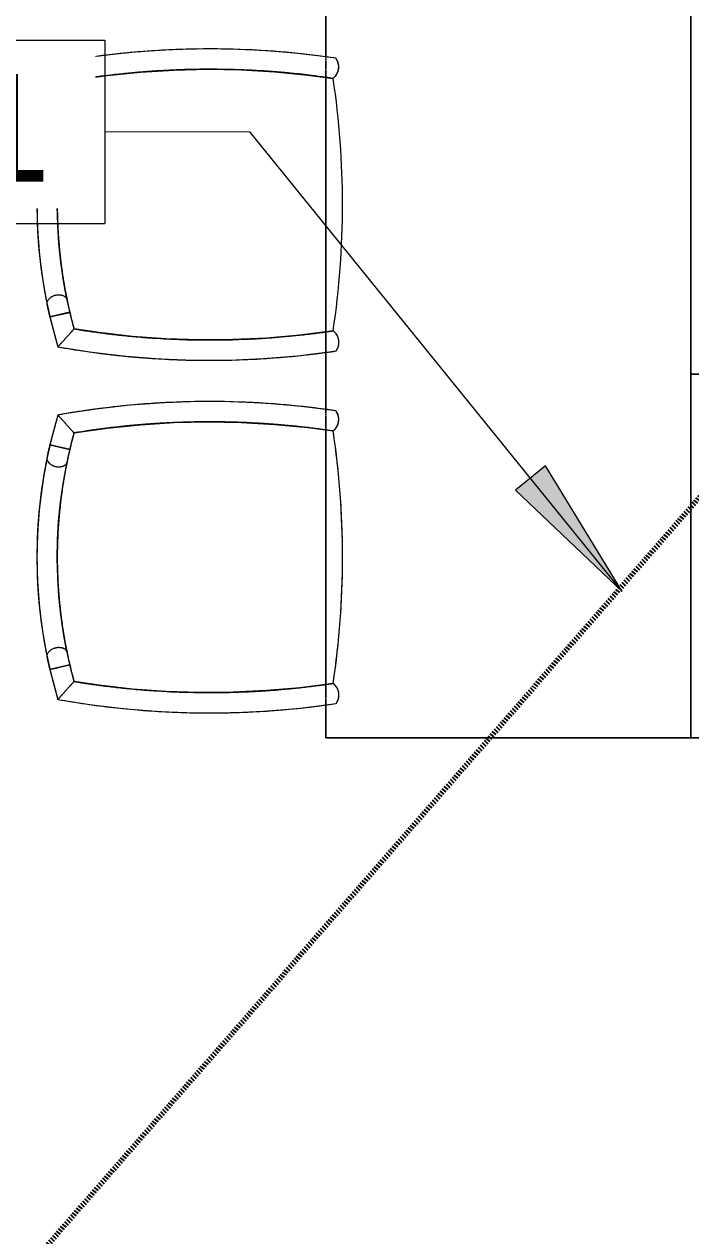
# Model space of a CAD drawing. Header units: inches. Extents: x 25273 to 28081, y 11840 to 13753.
# Drawn here: x 25900.7 to 25955.5, y 12135.5 to 12235.2 of the extents above; entities that cross this region are included whole.
import ezdxf

# ---------------------------------------------------------------- set-up
doc = ezdxf.new("R2010")
doc.units = ezdxf.units.IN
doc.header["$MEASUREMENT"] = 0
doc.linetypes.add('X1$0$Dash 1_8_', pattern=[0.25, 0.125, -0.125])
for name, color, linetype, lineweight in [('X1$0$A-ANNO-KEYN', 231, 'Continuous', 9), ('X1$0$A-DETL', 90, 'Continuous', 13), ('X1$0$I-FURN', 30, 'Continuous', 9)]:
    doc.layers.add(name, color=color, linetype=linetype, lineweight=lineweight)
doc.styles.add('X1$0$Arial', font='arial.ttf', dxfattribs={"height": 8.851796})

# ---------------------------------------------------------------- blocks, each defined once
blk = doc.blocks.new('X1$0$30 x 60 table4 - 30 x 60 table-4776413-FIRST FLOOR POWER _ SIGNAL')
at = {"layer": 'X1$0$I-FURN'}
for p, q in [((5218.605, -1629.321), (5188.695, -1629.321)), ((5188.695, -1629.321), (5188.695, -1689.321)), ((5188.695, -1689.321), (5188.695, -1629.321)), ((5188.695, -1629.321), (5218.605, -1629.321)), ((5218.605, -1632.942), (5218.605, -1629.321)), ((5218.605, -1629.321), (5218.605, -1632.942)), ((5218.605, -1633.014), (5218.605, -1632.964)), ((5218.605, -1632.964), (5218.605, -1633.014)), ((5218.605, -1633.132), (5218.605, -1633.045)), ((5218.605, -1633.045), (5218.605, -1633.132)), ((5218.605, -1633.237), (5218.605, -1633.138)), ((5218.605, -1633.138), (5218.605, -1633.237)), ((5218.605, -1633.402), (5218.605, -1633.275)), ((5218.605, -1633.275), (5218.605, -1633.402)), ((5218.605, -1633.787), (5218.605, -1633.435)), ((5218.605, -1633.435), (5218.605, -1633.787)), ((5218.605, -1633.974), (5218.605, -1633.814)), ((5218.605, -1633.814), (5218.605, -1633.974)), ((5218.605, -1634.141), (5218.605, -1634.003)), ((5218.605, -1634.003), (5218.605, -1634.141)), ((5218.605, -1634.317), (5218.605, -1634.184)), ((5218.605, -1634.184), (5218.605, -1634.317)), ((5218.605, -1634.432), (5218.605, -1634.329)), ((5218.605, -1634.329), (5218.605, -1634.432)), ((5218.605, -1634.543), (5218.605, -1634.459)), ((5218.605, -1634.459), (5218.605, -1634.543)), ((5218.605, -1634.598), (5218.605, -1634.545)), ((5218.605, -1634.545), (5218.605, -1634.598)), ((5218.605, -1655.5), (5218.605, -1634.629)), ((5218.605, -1634.629), (5218.605, -1655.5)), ((5218.605, -1655.582), (5218.605, -1655.528)), ((5218.605, -1655.528), (5218.605, -1655.582)), ((5218.605, -1655.677), (5218.605, -1655.596)), ((5218.605, -1655.596), (5218.605, -1655.677)), ((5218.605, -1655.798), (5218.605, -1655.692)), ((5218.605, -1655.692), (5218.605, -1655.798)), ((5218.605, -1655.952), (5218.605, -1655.84)), ((5218.605, -1655.84), (5218.605, -1655.952)), ((5218.605, -1656.513), (5218.605, -1655.969)), ((5218.605, -1655.969), (5218.605, -1656.513)), ((5218.605, -1656.686), (5218.605, -1656.534)), ((5218.605, -1656.534), (5218.605, -1656.686)), ((5218.605, -1656.851), (5218.605, -1656.72)), ((5218.605, -1656.72), (5218.605, -1656.851)), ((5218.605, -1656.991), (5218.605, -1656.895)), ((5218.605, -1656.895), (5218.605, -1656.991)), ((5218.605, -1657.093), (5218.605, -1657.013)), ((5218.605, -1657.013), (5218.605, -1657.093)), ((5218.605, -1657.159), (5218.605, -1657.104)), ((5218.605, -1657.104), (5218.605, -1657.159)), ((5218.605, -1661.942), (5218.605, -1657.187)), ((5218.605, -1657.187), (5218.605, -1661.942)), ((5218.605, -1662.014), (5218.605, -1661.964)), ((5218.605, -1661.964), (5218.605, -1662.014)), ((5218.605, -1662.132), (5218.605, -1662.045)), ((5218.605, -1662.045), (5218.605, -1662.132)), ((5218.605, -1662.237), (5218.605, -1662.138)), ((5218.605, -1662.138), (5218.605, -1662.237)), ((5218.605, -1662.402), (5218.605, -1662.275)), ((5218.605, -1662.275), (5218.605, -1662.402)), ((5218.605, -1662.787), (5218.605, -1662.435)), ((5218.605, -1662.435), (5218.605, -1662.787)), ((5218.605, -1662.974), (5218.605, -1662.814)), ((5218.605, -1662.814), (5218.605, -1662.974)), ((5218.605, -1663.141), (5218.605, -1663.003)), ((5218.605, -1663.003), (5218.605, -1663.141)), ((5218.605, -1663.317), (5218.605, -1663.184)), ((5218.605, -1663.184), (5218.605, -1663.317)), ((5218.605, -1663.432), (5218.605, -1663.329)), ((5218.605, -1663.329), (5218.605, -1663.432)), ((5218.605, -1663.543), (5218.605, -1663.459)), ((5218.605, -1663.459), (5218.605, -1663.543)), ((5218.605, -1663.598), (5218.605, -1663.545)), ((5218.605, -1663.545), (5218.605, -1663.598)), ((5218.605, -1684.5), (5218.605, -1663.629)), ((5218.605, -1663.629), (5218.605, -1684.5)), ((5218.605, -1684.582), (5218.605, -1684.528)), ((5218.605, -1684.528), (5218.605, -1684.582)), ((5218.605, -1684.677), (5218.605, -1684.596)), ((5218.605, -1684.596), (5218.605, -1684.677)), ((5218.605, -1684.798), (5218.605, -1684.692)), ((5218.605, -1684.692), (5218.605, -1684.798)), ((5218.605, -1684.952), (5218.605, -1684.84)), ((5218.605, -1684.84), (5218.605, -1684.952)), ((5218.605, -1685.513), (5218.605, -1684.969)), ((5218.605, -1684.969), (5218.605, -1685.513)), ((5218.605, -1685.686), (5218.605, -1685.534)), ((5218.605, -1685.534), (5218.605, -1685.686)), ((5218.605, -1685.851), (5218.605, -1685.72)), ((5218.605, -1685.72), (5218.605, -1685.851)), ((5218.605, -1685.991), (5218.605, -1685.895)), ((5218.605, -1685.895), (5218.605, -1685.991)), ((5218.605, -1686.093), (5218.605, -1686.013)), ((5218.605, -1686.013), (5218.605, -1686.093)), ((5218.605, -1686.159), (5218.605, -1686.104)), ((5218.605, -1686.104), (5218.605, -1686.159)), ((5218.605, -1689.321), (5218.605, -1686.187)), ((5218.605, -1686.187), (5218.605, -1689.321)), ((5188.695, -1689.321), (5218.605, -1689.321)), ((5218.605, -1689.321), (5188.695, -1689.321))]:
    blk.add_line(p, q, dxfattribs=at)
blk = doc.blocks.new('X1$0$30 x 60 table8 - 30 x 60 table-4779169-FIRST FLOOR POWER _ SIGNAL')
at = {"layer": 'X1$0$I-FURN'}
for p, q in [((5218.695, 802.445), (5188.695, 802.445)), ((5188.695, 802.445), (5188.695, 742.445)), ((5188.695, 772.535), (5188.695, 802.445)), ((5188.695, 802.445), (5218.695, 802.445)), ((5218.695, 799.712), (5218.695, 802.445)), ((5218.695, 802.445), (5218.695, 799.712)), ((5218.695, 799.629), (5218.695, 799.683)), ((5218.695, 799.683), (5218.695, 799.629)), ((5218.695, 799.54), (5218.695, 799.617)), ((5218.695, 799.617), (5218.695, 799.54)), ((5218.695, 799.246), (5218.695, 799.516)), ((5218.695, 799.516), (5218.695, 799.246)), ((5218.695, 799.059), (5218.695, 799.209)), ((5218.695, 799.209), (5218.695, 799.059)), ((5218.695, 798.495), (5218.695, 799.036)), ((5218.695, 799.036), (5218.695, 798.495)), ((5218.695, 798.218), (5218.695, 798.476)), ((5218.695, 798.476), (5218.695, 798.218)), ((5218.695, 798.123), (5218.695, 798.201)), ((5218.695, 798.201), (5218.695, 798.123)), ((5218.695, 798.054), (5218.695, 798.106)), ((5218.695, 798.106), (5218.695, 798.054)), ((5218.695, 777.134), (5218.695, 798.025)), ((5218.695, 798.025), (5218.695, 777.134)), ((5218.695, 777.049), (5218.695, 777.101)), ((5218.695, 777.101), (5218.695, 777.049)), ((5218.695, 776.964), (5218.695, 777.047)), ((5218.695, 777.047), (5218.695, 776.964)), ((5218.695, 776.833), (5218.695, 776.934)), ((5218.695, 776.934), (5218.695, 776.833)), ((5218.695, 776.508), (5218.695, 776.82)), ((5218.695, 776.82), (5218.695, 776.508)), ((5218.695, 776.32), (5218.695, 776.476)), ((5218.695, 776.476), (5218.695, 776.32)), ((5218.695, 775.941), (5218.695, 776.29)), ((5218.695, 776.29), (5218.695, 775.941)), ((5218.695, 775.78), (5218.695, 775.905)), ((5218.695, 775.905), (5218.695, 775.78)), ((5218.695, 775.642), (5218.695, 775.738)), ((5218.695, 775.738), (5218.695, 775.642)), ((5218.695, 775.551), (5218.695, 775.636)), ((5218.695, 775.636), (5218.695, 775.551)), ((5218.695, 775.468), (5218.695, 775.516)), ((5218.695, 775.516), (5218.695, 775.468)), ((5218.695, 770.712), (5218.695, 775.446)), ((5218.695, 775.446), (5218.695, 770.712)), ((5188.695, 742.445), (5188.695, 772.535)), ((5218.695, 770.629), (5218.695, 770.683)), ((5218.695, 770.683), (5218.695, 770.629)), ((5218.695, 770.54), (5218.695, 770.617)), ((5218.695, 770.617), (5218.695, 770.54)), ((5218.695, 770.246), (5218.695, 770.516)), ((5218.695, 770.516), (5218.695, 770.246)), ((5218.695, 770.059), (5218.695, 770.209)), ((5218.695, 770.209), (5218.695, 770.059)), ((5218.695, 769.495), (5218.695, 770.036)), ((5218.695, 770.036), (5218.695, 769.495)), ((5218.695, 769.218), (5218.695, 769.476)), ((5218.695, 769.476), (5218.695, 769.218)), ((5218.695, 769.123), (5218.695, 769.201)), ((5218.695, 769.201), (5218.695, 769.123)), ((5218.695, 769.054), (5218.695, 769.106)), ((5218.695, 769.106), (5218.695, 769.054)), ((5218.695, 748.134), (5218.695, 769.025)), ((5218.695, 769.025), (5218.695, 748.134)), ((5218.695, 748.049), (5218.695, 748.101)), ((5218.695, 748.101), (5218.695, 748.049)), ((5218.695, 747.964), (5218.695, 748.047)), ((5218.695, 748.047), (5218.695, 747.964)), ((5218.695, 747.833), (5218.695, 747.934)), ((5218.695, 747.934), (5218.695, 747.833)), ((5218.695, 747.508), (5218.695, 747.82)), ((5218.695, 747.82), (5218.695, 747.508)), ((5218.695, 747.32), (5218.695, 747.476)), ((5218.695, 747.476), (5218.695, 747.32)), ((5218.695, 746.941), (5218.695, 747.29)), ((5218.695, 747.29), (5218.695, 746.941)), ((5218.695, 746.78), (5218.695, 746.905)), ((5218.695, 746.905), (5218.695, 746.78)), ((5218.695, 746.642), (5218.695, 746.738)), ((5218.695, 746.738), (5218.695, 746.642)), ((5218.695, 746.551), (5218.695, 746.636)), ((5218.695, 746.636), (5218.695, 746.551)), ((5218.695, 746.468), (5218.695, 746.516)), ((5218.695, 746.516), (5218.695, 746.468)), ((5218.695, 742.445), (5218.695, 746.446)), ((5218.695, 746.446), (5218.695, 742.445)), ((5188.695, 742.445), (5218.695, 742.445)), ((5218.695, 742.445), (5188.695, 742.445))]:
    blk.add_line(p, q, dxfattribs=at)
blk = doc.blocks.new('X1$0$F-Chairs1 - Side 05-V13-FIRST FLOOR POWER _ SIGNAL')
at = {"layer": 'X1$0$I-FURN'}
for p, q in [((-9.196, -1.062), (-9.242, -1.073)), ((-8.858, -2.702), (-9.242, -1.073)), ((-9.242, -1.073), (-9.235, -1.101)), ((-9.235, -1.101), (-8.865, -2.674)), ((-8.865, -2.674), (-9.235, -1.101)), ((-9.235, -1.101), (-9.216, -1.182)), ((-9.216, -1.182), (-9.185, -1.312)), ((-9.185, -1.312), (-9.146, -1.48)), ((-9.146, -1.48), (-9.05, -1.887)), ((-9.05, -1.887), (-8.865, -2.674)), ((-2.015, -1.726), (-2.068, -1.729)), ((-2.068, -1.729), (-2.015, -1.726)), ((-1.939, -1.722), (-1.877, -1.719)), ((1.877, -1.719), (1.939, -1.722)), ((2.068, -1.729), (2.015, -1.726)), ((2.015, -1.726), (2.068, -1.729)), ((9.242, -1.073), (8.858, -2.702)), ((9.235, -1.101), (8.863, -2.681)), ((8.863, -2.681), (9.235, -1.101)), ((8.93, -2.395), (9.05, -1.887)), ((9.05, -1.887), (9.185, -1.312)), ((9.185, -1.312), (9.242, -1.073)), ((9.242, -1.073), (9.196, -1.062)), ((-10.224, -3.05), (-8.858, -2.702)), ((-8.865, -2.674), (-8.858, -2.702)), ((8.858, -2.702), (8.863, -2.681)), ((8.858, -2.702), (10.224, -3.05)), ((8.863, -2.681), (8.877, -2.621)), ((8.877, -2.621), (8.9, -2.524)), ((8.9, -2.524), (8.93, -2.395))]:
    blk.add_line(p, q, dxfattribs=at)
at = {"layer": 'X1$0$I-FURN', "flags": 128}
for points in [[(8.177, -0.838), (6.591, -0.542), (4.995, -0.31), (3.39, -0.143), (1.78, -0.039), (0.167, 0), (-1.446, -0.026), (-3.056, -0.116), (-4.662, -0.27), (-6.261, -0.489), (-7.849, -0.771), (-8.177, -0.838)], [(-11.695, -1.733), (-12.139, -4.522), (-12.47, -7.326), (-12.689, -10.142), (-12.795, -12.964), (-12.788, -15.788), (-12.669, -18.609), (-12.436, -21.424), (-12.091, -24.227), (-12.036, -24.605)], [(-9.242, -1.073), (-10.804, -1.474), (-11.695, -1.733)], [(-7.794, -2.467), (-6.273, -2.186), (-4.743, -1.965), (-3.205, -1.806), (-1.661, -1.709), (-0.115, -1.673), (1.431, -1.7), (2.975, -1.788), (4.514, -1.938), (6.046, -2.149), (7.568, -2.421), (7.794, -2.467)], [(11.695, -1.733), (10.142, -1.296), (9.242, -1.073)], [(12.04, -24.579), (12.399, -21.778), (12.645, -18.965), (12.779, -16.144), (12.8, -13.32), (12.708, -10.498), (12.504, -7.681), (12.187, -4.875), (11.757, -2.084), (11.695, -1.733)], [(-10.381, -24.358), (-10.732, -21.624), (-10.974, -18.877), (-11.106, -16.123), (-11.128, -13.366), (-11.039, -10.611), (-10.84, -7.861), (-10.531, -5.121), (-10.224, -3.05)], [(10.224, -3.05), (10.616, -5.779), (10.898, -8.521), (11.07, -11.273), (11.132, -14.029), (11.084, -16.786), (10.926, -19.539), (10.658, -22.283), (10.381, -24.358)], [(-12.036, -24.605), (-12.011, -24.623), (-11.94, -24.669), (-11.833, -24.726), (-11.696, -24.78), (-11.533, -24.821), (-11.35, -24.838), (-11.157, -24.825)], [(-11.157, -24.825), (-10.968, -24.781), (-10.798, -24.711), (-10.654, -24.625), (-10.539, -24.533), (-10.454, -24.448), (-10.4, -24.383), (-10.381, -24.358)], [(10.381, -24.358), (10.4, -24.383), (10.454, -24.446), (10.54, -24.529), (10.655, -24.619), (10.8, -24.703), (10.97, -24.77), (11.158, -24.812)], [(11.158, -24.812), (11.352, -24.823), (11.536, -24.804), (11.699, -24.761), (11.836, -24.705), (11.943, -24.646), (12.014, -24.598), (12.04, -24.579)]]:
    blk.add_lwpolyline(points, dxfattribs=at)
at = {"layer": 'X1$0$I-FURN'}
for centre, radius, start, end in [((0, -40.335), 40.335, 73.14459, 106.85541), ((0, -40.335), 40.335, 102.67749, 102.98789), ((0, -40.335), 40.335, 102.24868, 102.6744), ((0, -40.335), 40.335, 101.65333, 102.18837), ((0, -40.335), 40.335, 99.35377, 101.59885), ((0, -40.335), 40.335, 97.51775, 99.35377), ((0, -40.335), 40.335, 93.39404, 97.51775), ((0, -40.335), 40.335, 92.51187, 93.39404), ((0, -40.335), 40.335, 87.48813, 92.51187), ((0, -40.335), 40.335, 86.60596, 87.48813), ((0, -40.335), 40.335, 82.48225, 86.60596), ((0, -40.335), 40.335, 80.64623, 82.48225), ((0, -40.335), 40.335, 78.40115, 80.64623), ((0, -40.335), 40.335, 77.81163, 78.34667), ((0, -40.335), 40.335, 77.3256, 77.75132), ((0, -40.335), 40.335, 77.01211, 77.32251), ((57.799, -14.206), 70.605, 169.82435, 179.00397), ((57.799, -14.206), 70.605, 169.82435, 173.55311), ((0, -40.335), 40.335, 103.24546, 106.85541), ((0, -40.335), 38.662, 74.66605, 105.33395), ((0, -40.335), 40.335, 102.9888, 103.17895), ((0, -40.335), 38.662, 94.04497, 98.14781), ((0, -40.335), 38.662, 94.04497, 98.14781), ((0, -40.335), 38.662, 96.83662, 97.50128), ((0, -40.335), 38.662, 94.28666, 96.83662), ((0, -40.335), 38.662, 93.73147, 94.28666), ((0, -40.335), 38.662, 93.117, 94.04497), ((0, -40.335), 38.662, 93.117, 94.04497), ((0, -40.335), 38.662, 93.09719, 93.73147), ((0, -40.335), 38.662, 92.87471, 93.08387), ((0, -40.335), 38.662, 92.75495, 92.98747), ((0, -40.335), 38.662, 92.75495, 92.98747), ((0, -40.335), 38.662, 92.65774, 92.78248), ((0, -40.335), 38.662, 87.24505, 92.75495), ((0, -40.335), 38.662, 87.24505, 92.75495), ((0, -40.335), 38.662, 92.49858, 92.63985), ((0, -40.335), 38.662, 87.51483, 92.48517), ((0, -40.335), 38.662, 87.36015, 87.50142), ((0, -40.335), 38.662, 87.21752, 87.34226), ((0, -40.335), 38.662, 87.01253, 87.24505), ((0, -40.335), 38.662, 87.01253, 87.24505), ((0, -40.335), 38.662, 86.95082, 87.12529), ((0, -40.335), 38.662, 86.26853, 86.90281), ((0, -40.335), 38.662, 85.95503, 86.883), ((0, -40.335), 38.662, 85.95503, 86.883), ((0, -40.335), 38.662, 85.71334, 86.26853), ((0, -40.335), 38.662, 81.85219, 85.95503), ((0, -40.335), 38.662, 81.85219, 85.95503), ((0, -40.335), 38.662, 83.16338, 85.71334), ((0, -40.335), 38.662, 82.49872, 83.16338), ((0, -40.335), 40.335, 76.82105, 77.0112), ((0, -40.335), 40.335, 74.94957, 76.75454), ((0, -40.335), 40.335, 73.14459, 74.94957), ((-57.799, -14.206), 70.605, 0.99603, 10.17565), ((-57.799, -14.206), 70.605, 6.451, 10.17565), ((0, -40.335), 38.662, 100.11219, 105.33395), ((0, -40.335), 38.662, 100.11219, 105.33395), ((0, -40.335), 38.662, 103.24546, 105.33395), ((0, -40.335), 38.662, 100.71668, 103.24546), ((0, -40.335), 38.662, 99.32865, 100.71668), ((0, -40.335), 38.662, 99.58009, 100.11219), ((0, -40.335), 38.662, 99.58009, 100.11219), ((0, -40.335), 38.662, 99.32602, 99.58009), ((0, -40.335), 38.662, 99.32602, 99.58009), ((0, -40.335), 38.662, 98.91035, 99.32865), ((0, -40.335), 38.662, 98.97244, 99.32602), ((0, -40.335), 38.662, 99.20037, 99.32602), ((0, -40.335), 38.662, 98.97244, 99.20037), ((0, -40.335), 38.662, 98.34809, 98.97244), ((0, -40.335), 38.662, 98.34809, 98.97244), ((0, -40.335), 38.662, 98.63318, 98.91035), ((0, -40.335), 38.662, 98.30817, 98.63318), ((0, -40.335), 38.662, 98.14781, 98.34809), ((0, -40.335), 38.662, 98.14781, 98.34809), ((0, -40.335), 38.662, 97.67378, 98.30817), ((0, -40.335), 38.662, 97.50128, 97.67378), ((0, -40.335), 38.662, 82.32622, 82.49872), ((0, -40.335), 38.662, 82.05273, 82.32622), ((0, -40.335), 38.662, 81.69183, 82.05273), ((0, -40.335), 38.662, 81.65191, 81.85219), ((0, -40.335), 38.662, 81.65191, 81.85219), ((0, -40.335), 38.662, 81.36682, 81.69183), ((0, -40.335), 38.662, 81.02756, 81.65191), ((0, -40.335), 38.662, 81.02756, 81.65191), ((0, -40.335), 38.662, 81.08965, 81.36682), ((0, -40.335), 38.662, 80.67135, 81.08965), ((0, -40.335), 38.662, 80.67398, 81.02756), ((0, -40.335), 38.662, 80.67398, 81.02756), ((0, -40.335), 38.662, 80.41991, 80.67398), ((0, -40.335), 38.662, 80.41991, 80.67398), ((0, -40.335), 38.662, 79.28332, 80.67135), ((0, -40.335), 38.662, 79.88781, 80.41991), ((0, -40.335), 38.662, 79.88781, 80.41991), ((0, -40.335), 38.662, 74.66605, 79.88781), ((0, -40.335), 38.662, 74.66605, 79.88781), ((0, -40.335), 38.662, 76.75454, 79.28332), ((0, -40.335), 38.662, 74.66605, 76.75454), ((57.799, -14.206), 68.932, 170.68555, 178.94943), ((57.799, -14.206), 68.932, 170.68555, 174.96828), ((57.799, -14.206), 68.932, 170.68555, 174.96828), ((57.799, -14.206), 68.932, 170.68555, 174.79891), ((-57.799, -14.206), 68.932, 1.05057, 9.31445), ((-57.799, -14.206), 68.932, 5.03172, 9.31445), ((-57.799, -14.206), 68.932, 5.03172, 9.31445), ((-57.799, -14.206), 68.932, 5.20087, 9.31445), ((57.799, -14.206), 70.605, 173.55332, 177.28193), ((-57.799, -14.206), 70.605, 2.72629, 6.4509), ((57.799, -14.206), 68.932, 174.80686, 174.98038), ((-57.799, -14.206), 68.932, 5.01953, 5.19293), ((57.799, -14.206), 68.932, 174.98081, 176.40402), ((57.799, -14.206), 68.932, 174.98081, 176.40402), ((57.799, -14.206), 68.932, 175.13146, 176.40416), ((57.799, -14.206), 68.932, 174.98038, 175.13107), ((-57.799, -14.206), 68.932, 4.86871, 5.01953), ((-57.799, -14.206), 68.932, 3.59598, 5.01919), ((-57.799, -14.206), 68.932, 3.59598, 5.01919), ((-57.799, -14.206), 68.932, 3.59571, 4.86854), ((57.799, -14.206), 68.932, 176.40402, 178.94943), ((57.799, -14.206), 68.932, 176.40402, 178.94943), ((57.799, -14.206), 68.932, 176.40416, 178.92047), ((-57.799, -14.206), 68.932, 1.85643, 3.59598), ((-57.799, -14.206), 68.932, 1.85643, 3.59598), ((-57.799, -14.206), 68.932, 1.40712, 3.59571), ((57.799, -14.206), 70.605, 177.28228, 178.87472), ((-57.799, -14.206), 70.605, 359.00156, 2.72616), ((57.799, -14.206), 70.605, 178.90345, 181.01076), ((57.799, -14.206), 68.932, 178.94943, 188.46918), ((57.799, -14.206), 68.932, 178.94943, 179.25127), ((57.799, -14.206), 68.932, 178.94943, 179.25127), ((-57.799, -14.206), 68.932, 351.53082, 1.05057), ((-57.799, -14.206), 68.932, 1.34675, 1.85643), ((-57.799, -14.206), 68.932, 1.34675, 1.85643), ((-57.799, -14.206), 68.932, 1.07911, 1.40712), ((-57.799, -14.206), 68.932, 1.05057, 1.34675), ((-57.799, -14.206), 68.932, 1.05057, 1.34675), ((-57.799, -14.206), 68.932, 0.88116, 1.05057), ((-57.799, -14.206), 68.932, 0.88116, 1.05057), ((57.799, -14.206), 70.605, 179.00397, 188.46918), ((57.799, -14.206), 68.932, 179.25127, 182.33188), ((57.799, -14.206), 68.932, 179.25127, 182.33188), ((57.799, -14.206), 68.932, 179.70845, 182.3298), ((57.799, -14.206), 68.932, 179.57736, 179.70845), ((57.799, -14.206), 68.932, 179.25042, 179.54756), ((57.799, -14.206), 68.932, 178.96994, 179.25042), ((-57.799, -14.206), 68.932, 0.74938, 1.02966), ((-57.799, -14.206), 68.932, 0.74873, 0.88116), ((-57.799, -14.206), 68.932, 0.74873, 0.88116), ((-57.799, -14.206), 68.932, 0.42286, 0.74938), ((-57.799, -14.206), 68.932, 0.19122, 0.74873), ((-57.799, -14.206), 68.932, 0.19122, 0.74873), ((-57.799, -14.206), 68.932, 359.73817, 0.42264), ((-57.799, -14.206), 70.605, 351.53082, 0.99603), ((-57.799, -14.206), 68.932, 357.66812, 0.19122), ((-57.799, -14.206), 68.932, 357.66812, 0.19122), ((-57.799, -14.206), 68.932, 357.66849, 359.73817), ((57.799, -14.206), 70.605, 181.01125, 184.73961), ((-57.799, -14.206), 70.605, 355.27682, 359.00142), ((57.799, -14.206), 68.932, 182.3298, 183.71571), ((57.799, -14.206), 68.932, 182.33188, 183.62751), ((57.799, -14.206), 68.932, 182.33188, 183.62751), ((-57.799, -14.206), 68.932, 356.28366, 357.66849), ((-57.799, -14.206), 68.932, 356.32675, 357.66812), ((-57.799, -14.206), 68.932, 356.32675, 357.66812), ((57.799, -14.206), 68.932, 183.62751, 183.85438), ((57.799, -14.206), 68.932, 183.62751, 183.85438), ((57.799, -14.206), 68.932, 183.72166, 183.85993), ((57.799, -14.206), 68.932, 183.86069, 187.97663), ((57.799, -14.206), 68.932, 183.86069, 187.97663), ((57.799, -14.206), 68.932, 183.86444, 184.02236), ((-57.799, -14.206), 68.932, 352.02337, 356.13931), ((-57.799, -14.206), 68.932, 352.02337, 356.13931), ((-57.799, -14.206), 68.932, 355.97699, 356.13974), ((-57.799, -14.206), 68.932, 356.13974, 356.27773), ((-57.799, -14.206), 68.932, 356.13931, 356.25766), ((-57.799, -14.206), 68.932, 356.13931, 356.25766), ((57.799, -14.206), 68.932, 184.02327, 184.2414), ((57.799, -14.206), 68.932, 184.2414, 187.9764), ((-57.799, -14.206), 68.932, 352.02353, 355.97673), ((57.799, -14.206), 70.605, 184.74021, 187.78642), ((-57.799, -14.206), 70.605, 352.21356, 355.27667), ((57.799, -14.206), 70.605, 187.78642, 188.46918), ((57.799, -14.206), 68.932, 187.97663, 188.46918), ((57.799, -14.206), 68.932, 187.97663, 188.46918), ((57.799, -14.206), 68.932, 187.9764, 188.46918), ((-57.799, -14.206), 68.932, 351.53082, 352.02337), ((-57.799, -14.206), 68.932, 351.53082, 352.02337), ((-57.799, -14.206), 68.932, 351.53082, 352.02353), ((-57.799, -14.206), 70.605, 351.55193, 352.21356), ((-11.331, -23.657), 1.181, 233.3697, 323.56865), ((-11.331, -23.657), 1.181, 234.77955, 238.71788), ((-11.331, -23.657), 1.181, 238.72535, 244.75805), ((-11.331, -23.657), 1.181, 247.19774, 251.83552), ((-11.331, -23.657), 1.181, 251.85542, 258.06389), ((-11.331, -23.657), 1.181, 260.1402, 269.05973), ((-11.331, -23.657), 1.181, 274.08568, 278.51039), ((-11.331, -23.657), 1.181, 278.52817, 282.86212), ((-11.331, -23.657), 1.181, 287.97577, 296.86899), ((-11.331, -23.657), 1.181, 298.8314, 305.14921), ((-11.331, -23.657), 1.181, 305.17348, 309.73653), ((-11.331, -23.657), 1.181, 312.22703, 318.25956), ((-11.331, -23.657), 1.181, 318.27425, 322.17824), ((0, 44.544), 69.68, 261.43212, 278.56788), ((0, 44.544), 69.68, 261.43212, 265.71606), ((0, 44.544), 69.68, 261.43212, 278.56788), ((0, 44.544), 69.68, 274.28394, 278.56788), ((11.32, -23.642), 1.181, 217.31497, 307.52747), ((11.32, -23.642), 1.181, 218.68488, 222.53793), ((11.32, -23.642), 1.181, 222.53959, 228.51109), ((11.32, -23.642), 1.181, 231.17288, 235.54281), ((11.32, -23.642), 1.181, 235.54981, 243.08997), ((11.32, -23.642), 1.181, 243.80536, 252.68118), ((11.32, -23.642), 1.181, 257.97688, 262.10711), ((11.32, -23.642), 1.181, 262.11736, 266.80391), ((11.32, -23.642), 1.181, 271.6031, 280.54776), ((11.32, -23.642), 1.181, 282.95037, 288.86495), ((11.32, -23.642), 1.181, 288.88336, 293.73193), ((11.32, -23.642), 1.181, 295.98563, 302.08638), ((11.32, -23.642), 1.181, 302.10845, 306.09567), ((0, 44.544), 69.68, 265.71606, 270), ((0, 44.544), 69.68, 270, 274.28394)]:
    blk.add_arc(centre, radius, start, end, dxfattribs=at)
for points, knots in [([(-9.242, -1.073), (-9.241, -1.073), (-9.21, -1.066), (-9.058, -1.03), (-8.742, -0.958), (-8.385, -0.881), (-8.177, -0.838)], [0, 0, 0, 0, 0.2, 0.4, 0.7, 1, 1, 1, 1]), ([(-8.177, -0.838), (-8.11, -0.825), (-8.002, -0.838), (-7.863, -0.912), (-7.786, -0.97), (-7.727, -1.022), (-7.68, -1.072), (-7.644, -1.116), (-7.61, -1.163), (-7.567, -1.227), (-7.521, -1.312), (-7.483, -1.399), (-7.452, -1.494), (-7.428, -1.594), (-7.415, -1.685), (-7.41, -1.768), (-7.412, -1.846), (-7.419, -1.921), (-7.429, -1.991), (-7.445, -2.056), (-7.465, -2.119), (-7.489, -2.177), (-7.523, -2.247), (-7.574, -2.323), (-7.665, -2.417), (-7.74, -2.455), (-7.794, -2.467)], [-1, -1, -1, -1, -0.861111, -0.791667, -0.756944, -0.722222, -0.6875, -0.670139, -0.652778, -0.618056, -0.583333, -0.548611, -0.513889, -0.479167, -0.444444, -0.416667, -0.388889, -0.361111, -0.333333, -0.305556, -0.277778, -0.25, -0.222222, -0.166667, -0.111111, 0, 0, 0, 0]), ([(7.794, -2.467), (7.727, -2.453), (7.635, -2.398), (7.539, -2.275), (7.495, -2.191), (7.465, -2.119), (7.444, -2.054), (7.431, -1.999), (7.422, -1.942), (7.413, -1.865), (7.41, -1.768), (7.416, -1.673), (7.432, -1.574), (7.458, -1.474), (7.488, -1.387), (7.521, -1.312), (7.558, -1.244), (7.598, -1.18), (7.639, -1.122), (7.682, -1.07), (7.727, -1.023), (7.774, -0.98), (7.836, -0.931), (7.915, -0.882), (8.039, -0.832), (8.123, -0.827), (8.177, -0.838)], [-1, -1, -1, -1, -0.861111, -0.791667, -0.756944, -0.722222, -0.6875, -0.670139, -0.652778, -0.618056, -0.583333, -0.548611, -0.513889, -0.479167, -0.444444, -0.416667, -0.388889, -0.361111, -0.333333, -0.305556, -0.277778, -0.25, -0.222222, -0.166667, -0.111111, 0, 0, 0, 0]), ([(8.177, -0.838), (8.316, -0.866), (8.567, -0.92), (8.914, -0.997), (9.173, -1.057), (9.24, -1.073), (9.242, -1.073)], [0, 0, 0, 0, 0.2, 0.4, 0.7, 1, 1, 1, 1]), ([(-11.695, -1.733), (-11.696, -1.734), (-11.686, -1.742), (-11.654, -1.77), (-11.617, -1.803), (-11.584, -1.832), (-11.546, -1.866), (-11.511, -1.897), (-11.481, -1.923), (-11.451, -1.95), (-11.41, -1.987), (-11.359, -2.033), (-11.306, -2.08), (-11.251, -2.129), (-11.194, -2.18), (-11.137, -2.232), (-11.078, -2.284), (-11.018, -2.336), (-10.959, -2.39), (-10.9, -2.443), (-10.841, -2.495), (-10.782, -2.548), (-10.725, -2.6), (-10.669, -2.651), (-10.613, -2.699), (-10.56, -2.747), (-10.509, -2.793), (-10.461, -2.837), (-10.416, -2.877), (-10.374, -2.914), (-10.336, -2.948), (-10.303, -2.979), (-10.275, -3.004), (-10.253, -3.023), (-10.231, -3.042), (-10.224, -3.049), (-10.224, -3.05)], [-1, -1, -1, -1, -0.944444, -0.888889, -0.861111, -0.833333, -0.805556, -0.777778, -0.763889, -0.75, -0.722222, -0.694444, -0.666667, -0.638889, -0.611111, -0.583333, -0.555556, -0.527778, -0.5, -0.472222, -0.444444, -0.416667, -0.388889, -0.361111, -0.333333, -0.305556, -0.277778, -0.25, -0.222222, -0.194444, -0.166667, -0.138889, -0.111111, -0.083333, -0.055556, 0, 0, 0, 0]), ([(10.224, -3.05), (10.224, -3.049), (10.231, -3.042), (10.253, -3.023), (10.275, -3.004), (10.303, -2.979), (10.336, -2.948), (10.374, -2.914), (10.409, -2.883), (10.438, -2.857), (10.469, -2.83), (10.509, -2.793), (10.56, -2.747), (10.613, -2.699), (10.669, -2.651), (10.725, -2.6), (10.782, -2.548), (10.841, -2.495), (10.9, -2.443), (10.959, -2.389), (11.018, -2.336), (11.078, -2.284), (11.137, -2.231), (11.194, -2.18), (11.251, -2.129), (11.306, -2.08), (11.359, -2.033), (11.41, -1.987), (11.459, -1.943), (11.504, -1.903), (11.546, -1.866), (11.584, -1.832), (11.617, -1.803), (11.654, -1.77), (11.686, -1.742), (11.696, -1.734), (11.695, -1.733)], [-1, -1, -1, -1, -0.944444, -0.916667, -0.888889, -0.861111, -0.833333, -0.805556, -0.777778, -0.763889, -0.75, -0.722222, -0.694444, -0.666667, -0.638889, -0.611111, -0.583333, -0.555556, -0.527778, -0.5, -0.472222, -0.444444, -0.416667, -0.388889, -0.361111, -0.333333, -0.305556, -0.277778, -0.25, -0.222222, -0.194444, -0.166667, -0.138889, -0.111111, -0.055556, 0, 0, 0, 0]), ([(-7.794, -2.467), (-7.932, -2.495), (-8.183, -2.549), (-8.53, -2.626), (-8.79, -2.686), (-8.857, -2.701), (-8.858, -2.702)], [0, 0, 0, 0, 0.2, 0.4, 0.7, 1, 1, 1, 1]), ([(8.858, -2.702), (8.857, -2.701), (8.827, -2.694), (8.674, -2.659), (8.359, -2.587), (8.002, -2.51), (7.794, -2.467)], [0, 0, 0, 0, 0.2, 0.4, 0.7, 1, 1, 1, 1])]:
    blk.add_open_spline(points, degree=3, knots=knots, dxfattribs=at)
blk = doc.blocks.new('X1$0$F-Chairs1 - Side 05-V14-FIRST FLOOR POWER _ SIGNAL')
at = {"layer": 'X1$0$I-FURN'}
for p, q in [((-9.196, -1.062), (-9.242, -1.073)), ((-8.858, -2.702), (-9.242, -1.073)), ((-9.242, -1.073), (-9.1, -1.677)), ((-9.235, -1.101), (-8.865, -2.674)), ((-8.865, -2.674), (-9.235, -1.101)), ((-9.1, -1.677), (-9.05, -1.887)), ((-9.05, -1.887), (-9, -2.098)), ((-2.015, -1.726), (-2.068, -1.729)), ((-2.068, -1.729), (-2.015, -1.726)), ((-1.939, -1.722), (-1.877, -1.719)), ((1.877, -1.719), (1.939, -1.722)), ((2.068, -1.729), (2.015, -1.726)), ((2.015, -1.726), (2.068, -1.729)), ((9.242, -1.073), (8.858, -2.702)), ((9.235, -1.101), (8.863, -2.681)), ((8.863, -2.681), (9.235, -1.101)), ((9.007, -2.069), (9.05, -1.887)), ((9.05, -1.887), (9.1, -1.677)), ((9.1, -1.677), (9.146, -1.48)), ((9.146, -1.48), (9.185, -1.312)), ((9.185, -1.312), (9.216, -1.182)), ((9.242, -1.073), (9.196, -1.062)), ((9.216, -1.182), (9.242, -1.073)), ((-10.224, -3.05), (-8.858, -2.702)), ((-9, -2.098), (-8.954, -2.295)), ((-8.954, -2.295), (-8.914, -2.463)), ((-8.914, -2.463), (-8.884, -2.593)), ((-8.884, -2.593), (-8.865, -2.674)), ((-8.865, -2.674), (-8.858, -2.702)), ((8.858, -2.702), (8.863, -2.681)), ((8.858, -2.702), (10.224, -3.05)), ((8.863, -2.681), (8.967, -2.241)), ((8.967, -2.241), (9.007, -2.069))]:
    blk.add_line(p, q, dxfattribs=at)
at = {"layer": 'X1$0$I-FURN', "flags": 128}
for points in [[(8.177, -0.838), (6.591, -0.542), (4.995, -0.31), (3.39, -0.143), (1.78, -0.039), (0.167, 0), (-1.446, -0.026), (-3.056, -0.116), (-4.662, -0.27), (-6.261, -0.489), (-7.849, -0.771), (-8.177, -0.838)], [(-11.695, -1.733), (-12.139, -4.522), (-12.47, -7.326), (-12.689, -10.142), (-12.795, -12.964), (-12.788, -15.788), (-12.669, -18.609), (-12.436, -21.424), (-12.091, -24.227), (-12.036, -24.605)], [(-9.242, -1.073), (-10.804, -1.474), (-11.695, -1.733)], [(-7.794, -2.467), (-6.273, -2.186), (-4.743, -1.965), (-3.205, -1.806), (-1.661, -1.709), (-0.115, -1.673), (1.431, -1.7), (2.975, -1.788), (4.514, -1.938), (6.046, -2.149), (7.568, -2.421), (7.794, -2.467)], [(11.695, -1.733), (10.142, -1.296), (9.242, -1.073)], [(12.04, -24.579), (12.399, -21.778), (12.645, -18.965), (12.779, -16.144), (12.8, -13.32), (12.708, -10.498), (12.504, -7.681), (12.187, -4.875), (11.757, -2.084), (11.695, -1.733)], [(-10.381, -24.358), (-10.732, -21.624), (-10.974, -18.877), (-11.106, -16.123), (-11.128, -13.366), (-11.039, -10.611), (-10.84, -7.861), (-10.531, -5.121), (-10.224, -3.05)], [(10.224, -3.05), (10.616, -5.779), (10.898, -8.521), (11.07, -11.273), (11.132, -14.029), (11.084, -16.786), (10.926, -19.539), (10.658, -22.283), (10.381, -24.358)], [(-12.036, -24.605), (-12.011, -24.623), (-11.94, -24.669), (-11.833, -24.726), (-11.696, -24.78), (-11.533, -24.821), (-11.35, -24.838), (-11.157, -24.825)], [(-11.157, -24.825), (-10.968, -24.781), (-10.798, -24.711), (-10.654, -24.625), (-10.539, -24.533), (-10.454, -24.448), (-10.4, -24.383), (-10.381, -24.358)], [(10.381, -24.358), (10.4, -24.383), (10.454, -24.446), (10.54, -24.529), (10.655, -24.619), (10.8, -24.703), (10.97, -24.77), (11.158, -24.812)], [(11.158, -24.812), (11.352, -24.823), (11.536, -24.804), (11.699, -24.761), (11.836, -24.705), (11.943, -24.646), (12.014, -24.598), (12.04, -24.579)]]:
    blk.add_lwpolyline(points, dxfattribs=at)
at = {"layer": 'X1$0$I-FURN'}
for centre, radius, start, end in [((0, -40.335), 40.335, 73.14459, 106.85541), ((0, -40.335), 40.335, 102.67749, 102.98789), ((0, -40.335), 40.335, 102.24868, 102.6744), ((0, -40.335), 40.335, 101.65333, 102.18837), ((0, -40.335), 40.335, 99.35377, 101.59885), ((0, -40.335), 40.335, 97.51775, 99.35377), ((0, -40.335), 40.335, 93.39404, 97.51775), ((0, -40.335), 40.335, 92.51187, 93.39404), ((0, -40.335), 40.335, 87.48813, 92.51187), ((0, -40.335), 40.335, 86.60596, 87.48813), ((0, -40.335), 40.335, 82.48225, 86.60596), ((0, -40.335), 40.335, 80.64623, 82.48225), ((0, -40.335), 40.335, 78.40115, 80.64623), ((0, -40.335), 40.335, 77.81163, 78.34667), ((0, -40.335), 40.335, 77.3256, 77.75132), ((0, -40.335), 40.335, 77.01211, 77.32251), ((57.799, -14.206), 70.605, 169.82435, 179.00397), ((57.799, -14.206), 70.605, 169.82435, 173.55311), ((0, -40.335), 40.335, 103.24546, 106.85541), ((0, -40.335), 38.662, 74.66605, 105.33395), ((0, -40.335), 40.335, 102.9888, 103.17895), ((0, -40.335), 38.662, 94.04497, 98.14781), ((0, -40.335), 38.662, 94.04497, 98.14781), ((0, -40.335), 38.662, 96.83662, 97.50128), ((0, -40.335), 38.662, 94.28666, 96.83662), ((0, -40.335), 38.662, 93.73147, 94.28666), ((0, -40.335), 38.662, 93.117, 94.04497), ((0, -40.335), 38.662, 93.117, 94.04497), ((0, -40.335), 38.662, 93.09719, 93.73147), ((0, -40.335), 38.662, 92.87471, 93.08387), ((0, -40.335), 38.662, 92.75495, 92.98747), ((0, -40.335), 38.662, 92.75495, 92.98747), ((0, -40.335), 38.662, 92.65774, 92.78248), ((0, -40.335), 38.662, 87.24505, 92.75495), ((0, -40.335), 38.662, 87.24505, 92.75495), ((0, -40.335), 38.662, 92.49858, 92.63985), ((0, -40.335), 38.662, 87.51483, 92.48517), ((0, -40.335), 38.662, 87.36015, 87.50142), ((0, -40.335), 38.662, 87.21752, 87.34226), ((0, -40.335), 38.662, 87.01253, 87.24505), ((0, -40.335), 38.662, 87.01253, 87.24505), ((0, -40.335), 38.662, 86.95082, 87.12529), ((0, -40.335), 38.662, 86.26853, 86.90281), ((0, -40.335), 38.662, 85.95503, 86.883), ((0, -40.335), 38.662, 85.95503, 86.883), ((0, -40.335), 38.662, 85.71334, 86.26853), ((0, -40.335), 38.662, 81.85219, 85.95503), ((0, -40.335), 38.662, 81.85219, 85.95503), ((0, -40.335), 38.662, 83.16338, 85.71334), ((0, -40.335), 38.662, 82.49872, 83.16338), ((0, -40.335), 40.335, 76.82105, 77.0112), ((0, -40.335), 40.335, 73.14459, 76.75454), ((-57.799, -14.206), 70.605, 0.99603, 10.17565), ((-57.799, -14.206), 70.605, 6.451, 10.17565), ((0, -40.335), 38.662, 100.11219, 105.33395), ((0, -40.335), 38.662, 100.11219, 105.33395), ((0, -40.335), 38.662, 103.24546, 105.33395), ((0, -40.335), 38.662, 100.71668, 103.24546), ((0, -40.335), 38.662, 99.32865, 100.71668), ((0, -40.335), 38.662, 99.58009, 100.11219), ((0, -40.335), 38.662, 99.58009, 100.11219), ((0, -40.335), 38.662, 99.32602, 99.58009), ((0, -40.335), 38.662, 99.32602, 99.58009), ((0, -40.335), 38.662, 98.91035, 99.32865), ((0, -40.335), 38.662, 98.97244, 99.32602), ((0, -40.335), 38.662, 98.97244, 99.32602), ((0, -40.335), 38.662, 98.34809, 98.97244), ((0, -40.335), 38.662, 98.34809, 98.97244), ((0, -40.335), 38.662, 98.63318, 98.91035), ((0, -40.335), 38.662, 98.30817, 98.63318), ((0, -40.335), 38.662, 98.14781, 98.34809), ((0, -40.335), 38.662, 98.14781, 98.34809), ((0, -40.335), 38.662, 97.94727, 98.30817), ((0, -40.335), 38.662, 97.67378, 97.94727), ((0, -40.335), 38.662, 97.50128, 97.67378), ((0, -40.335), 38.662, 82.32622, 82.49872), ((0, -40.335), 38.662, 81.69183, 82.32622), ((0, -40.335), 38.662, 81.65191, 81.85219), ((0, -40.335), 38.662, 81.65191, 81.85219), ((0, -40.335), 38.662, 81.36682, 81.69183), ((0, -40.335), 38.662, 81.02756, 81.65191), ((0, -40.335), 38.662, 81.02756, 81.65191), ((0, -40.335), 38.662, 81.08965, 81.36682), ((0, -40.335), 38.662, 80.67135, 81.08965), ((0, -40.335), 38.662, 80.67398, 81.02756), ((0, -40.335), 38.662, 80.67398, 81.02756), ((0, -40.335), 38.662, 80.41991, 80.67398), ((0, -40.335), 38.662, 80.41991, 80.67398), ((0, -40.335), 38.662, 79.28332, 80.67135), ((0, -40.335), 38.662, 79.88781, 80.41991), ((0, -40.335), 38.662, 79.88781, 80.41991), ((0, -40.335), 38.662, 74.66605, 79.88781), ((0, -40.335), 38.662, 74.66605, 79.88781), ((0, -40.335), 38.662, 76.75454, 79.28332), ((0, -40.335), 38.662, 74.66605, 76.75454), ((57.799, -14.206), 68.932, 170.68555, 178.94943), ((57.799, -14.206), 68.932, 170.68555, 174.96828), ((57.799, -14.206), 68.932, 170.68555, 174.81749), ((57.799, -14.206), 68.932, 170.68555, 174.79891), ((-57.799, -14.206), 68.932, 1.05057, 9.31445), ((-57.799, -14.206), 68.932, 5.18251, 9.31445), ((-57.799, -14.206), 68.932, 5.03172, 9.31445), ((-57.799, -14.206), 68.932, 5.20087, 9.31445), ((57.799, -14.206), 70.605, 173.55332, 177.28193), ((-57.799, -14.206), 70.605, 2.72629, 6.4509), ((57.799, -14.206), 68.932, 174.80686, 174.98038), ((-57.799, -14.206), 68.932, 5.01953, 5.19293), ((57.799, -14.206), 68.932, 174.98081, 176.40402), ((57.799, -14.206), 68.932, 174.98081, 176.40402), ((57.799, -14.206), 68.932, 175.13146, 176.40416), ((57.799, -14.206), 68.932, 174.98038, 175.13107), ((57.799, -14.206), 68.932, 174.81749, 174.96828), ((-57.799, -14.206), 68.932, 5.03172, 5.18251), ((-57.799, -14.206), 68.932, 4.86871, 5.01953), ((-57.799, -14.206), 68.932, 3.59598, 5.01919), ((-57.799, -14.206), 68.932, 3.59598, 5.01919), ((-57.799, -14.206), 68.932, 3.59571, 4.86854), ((57.799, -14.206), 68.932, 176.40402, 178.94943), ((57.799, -14.206), 68.932, 176.40402, 178.94943), ((57.799, -14.206), 68.932, 176.40416, 178.92047), ((-57.799, -14.206), 68.932, 1.85643, 3.59598), ((-57.799, -14.206), 68.932, 1.85643, 3.59598), ((-57.799, -14.206), 68.932, 1.40712, 3.59571), ((57.799, -14.206), 70.605, 177.28228, 178.87472), ((-57.799, -14.206), 70.605, 359.00156, 2.72616), ((57.799, -14.206), 70.605, 178.90345, 181.01076), ((57.799, -14.206), 68.932, 178.94943, 188.46918), ((57.799, -14.206), 68.932, 178.94943, 179.25127), ((57.799, -14.206), 68.932, 178.94943, 179.25127), ((-57.799, -14.206), 68.932, 351.53082, 1.05057), ((-57.799, -14.206), 68.932, 1.34675, 1.85643), ((-57.799, -14.206), 68.932, 1.34675, 1.85643), ((-57.799, -14.206), 68.932, 1.07911, 1.40712), ((-57.799, -14.206), 68.932, 1.05057, 1.34675), ((-57.799, -14.206), 68.932, 1.05057, 1.34675), ((-57.799, -14.206), 68.932, 0.88116, 1.05057), ((-57.799, -14.206), 68.932, 0.88116, 1.05057), ((57.799, -14.206), 70.605, 179.00397, 188.46918), ((57.799, -14.206), 68.932, 179.25127, 182.33188), ((57.799, -14.206), 68.932, 179.25127, 182.33188), ((57.799, -14.206), 68.932, 179.70845, 182.3298), ((57.799, -14.206), 68.932, 179.57736, 179.70845), ((57.799, -14.206), 68.932, 179.25042, 179.54756), ((57.799, -14.206), 68.932, 178.96994, 179.25042), ((-57.799, -14.206), 68.932, 0.74938, 1.02966), ((-57.799, -14.206), 68.932, 0.74873, 0.88116), ((-57.799, -14.206), 68.932, 0.74873, 0.88116), ((-57.799, -14.206), 68.932, 0.42286, 0.74938), ((-57.799, -14.206), 68.932, 0.19122, 0.74873), ((-57.799, -14.206), 68.932, 0.19122, 0.74873), ((-57.799, -14.206), 68.932, 359.73817, 0.42264), ((-57.799, -14.206), 70.605, 351.53082, 0.99603), ((-57.799, -14.206), 68.932, 357.66812, 0.19122), ((-57.799, -14.206), 68.932, 357.66812, 0.19122), ((-57.799, -14.206), 68.932, 357.66849, 359.73817), ((57.799, -14.206), 70.605, 181.01125, 184.73961), ((-57.799, -14.206), 70.605, 355.27682, 359.00142), ((57.799, -14.206), 68.932, 182.3298, 183.71571), ((57.799, -14.206), 68.932, 182.33188, 183.62751), ((57.799, -14.206), 68.932, 182.33188, 183.62751), ((-57.799, -14.206), 68.932, 356.28366, 357.66849), ((-57.799, -14.206), 68.932, 356.32675, 357.66812), ((-57.799, -14.206), 68.932, 356.32675, 357.66812), ((57.799, -14.206), 68.932, 183.62751, 183.85438), ((57.799, -14.206), 68.932, 183.62751, 183.85438), ((57.799, -14.206), 68.932, 183.72166, 183.85993), ((57.799, -14.206), 68.932, 183.86069, 187.97663), ((57.799, -14.206), 68.932, 183.86069, 187.97663), ((57.799, -14.206), 68.932, 183.86444, 184.02236), ((-57.799, -14.206), 68.932, 352.02337, 356.13931), ((-57.799, -14.206), 68.932, 352.02337, 356.13931), ((-57.799, -14.206), 68.932, 355.97699, 356.13974), ((-57.799, -14.206), 68.932, 356.13974, 356.27773), ((-57.799, -14.206), 68.932, 356.13931, 356.25766), ((-57.799, -14.206), 68.932, 356.13931, 356.25766), ((57.799, -14.206), 68.932, 184.02327, 184.2414), ((57.799, -14.206), 68.932, 184.2414, 187.9764), ((-57.799, -14.206), 68.932, 352.02353, 355.97673), ((57.799, -14.206), 70.605, 184.74021, 187.78642), ((-57.799, -14.206), 70.605, 352.21356, 355.27667), ((57.799, -14.206), 70.605, 187.78642, 188.46918), ((57.799, -14.206), 68.932, 187.97663, 188.46918), ((57.799, -14.206), 68.932, 187.97663, 188.46918), ((57.799, -14.206), 68.932, 187.9764, 188.46918), ((-57.799, -14.206), 68.932, 351.53082, 352.02337), ((-57.799, -14.206), 68.932, 351.53082, 352.02337), ((-57.799, -14.206), 68.932, 351.53082, 352.02353), ((-57.799, -14.206), 70.605, 351.55193, 352.21356), ((-11.331, -23.657), 1.181, 233.3697, 323.56865), ((-11.331, -23.657), 1.181, 234.77955, 238.71788), ((-11.331, -23.657), 1.181, 238.72535, 244.75805), ((-11.331, -23.657), 1.181, 247.19774, 251.83552), ((-11.331, -23.657), 1.181, 251.85542, 258.06389), ((-11.331, -23.657), 1.181, 260.1402, 269.05973), ((-11.331, -23.657), 1.181, 274.08568, 278.51039), ((-11.331, -23.657), 1.181, 278.52817, 282.86212), ((-11.331, -23.657), 1.181, 287.97577, 296.86899), ((-11.331, -23.657), 1.181, 298.8314, 305.14921), ((-11.331, -23.657), 1.181, 305.17348, 309.73653), ((-11.331, -23.657), 1.181, 312.22703, 318.25956), ((-11.331, -23.657), 1.181, 318.27425, 322.17824), ((0, 44.544), 69.68, 261.43212, 278.56788), ((0, 44.544), 69.68, 261.43212, 278.56788), ((0, 44.544), 69.68, 261.43212, 278.56788), ((11.32, -23.642), 1.181, 217.31497, 307.52747), ((11.32, -23.642), 1.181, 218.68488, 222.53793), ((11.32, -23.642), 1.181, 222.53959, 228.51109), ((11.32, -23.642), 1.181, 231.17288, 235.54281), ((11.32, -23.642), 1.181, 235.54981, 243.08997), ((11.32, -23.642), 1.181, 243.80536, 252.68118), ((11.32, -23.642), 1.181, 257.97688, 262.10711), ((11.32, -23.642), 1.181, 262.11736, 266.80391), ((11.32, -23.642), 1.181, 271.6031, 280.54776), ((11.32, -23.642), 1.181, 282.95037, 288.86495), ((11.32, -23.642), 1.181, 288.88336, 293.73193), ((11.32, -23.642), 1.181, 295.98563, 302.08638), ((11.32, -23.642), 1.181, 302.10845, 306.09567)]:
    blk.add_arc(centre, radius, start, end, dxfattribs=at)
for points, knots in [([(-9.242, -1.073), (-9.241, -1.073), (-9.21, -1.066), (-9.058, -1.03), (-8.742, -0.958), (-8.385, -0.881), (-8.177, -0.838)], [0, 0, 0, 0, 0.2, 0.4, 0.7, 1, 1, 1, 1]), ([(-8.177, -0.838), (-8.11, -0.825), (-8.002, -0.838), (-7.863, -0.912), (-7.786, -0.97), (-7.727, -1.022), (-7.68, -1.072), (-7.644, -1.116), (-7.61, -1.163), (-7.567, -1.227), (-7.521, -1.312), (-7.483, -1.399), (-7.452, -1.494), (-7.428, -1.594), (-7.415, -1.685), (-7.41, -1.768), (-7.412, -1.846), (-7.419, -1.921), (-7.429, -1.991), (-7.445, -2.056), (-7.465, -2.119), (-7.489, -2.177), (-7.523, -2.247), (-7.574, -2.323), (-7.665, -2.417), (-7.74, -2.455), (-7.794, -2.467)], [-1, -1, -1, -1, -0.861111, -0.791667, -0.756944, -0.722222, -0.6875, -0.670139, -0.652778, -0.618056, -0.583333, -0.548611, -0.513889, -0.479167, -0.444444, -0.416667, -0.388889, -0.361111, -0.333333, -0.305556, -0.277778, -0.25, -0.222222, -0.166667, -0.111111, 0, 0, 0, 0]), ([(7.794, -2.467), (7.727, -2.453), (7.635, -2.398), (7.539, -2.275), (7.495, -2.191), (7.465, -2.119), (7.444, -2.054), (7.431, -1.999), (7.422, -1.942), (7.413, -1.865), (7.41, -1.768), (7.416, -1.673), (7.432, -1.574), (7.458, -1.474), (7.488, -1.387), (7.521, -1.312), (7.558, -1.244), (7.598, -1.18), (7.639, -1.122), (7.682, -1.07), (7.727, -1.023), (7.774, -0.98), (7.836, -0.931), (7.915, -0.882), (8.039, -0.832), (8.123, -0.827), (8.177, -0.838)], [-1, -1, -1, -1, -0.861111, -0.791667, -0.756944, -0.722222, -0.6875, -0.670139, -0.652778, -0.618056, -0.583333, -0.548611, -0.513889, -0.479167, -0.444444, -0.416667, -0.388889, -0.361111, -0.333333, -0.305556, -0.277778, -0.25, -0.222222, -0.166667, -0.111111, 0, 0, 0, 0]), ([(8.177, -0.838), (8.316, -0.866), (8.567, -0.92), (8.914, -0.997), (9.173, -1.057), (9.24, -1.073), (9.242, -1.073)], [0, 0, 0, 0, 0.2, 0.4, 0.7, 1, 1, 1, 1]), ([(-11.695, -1.733), (-11.696, -1.734), (-11.686, -1.742), (-11.654, -1.77), (-11.617, -1.803), (-11.584, -1.832), (-11.546, -1.866), (-11.511, -1.897), (-11.481, -1.923), (-11.451, -1.95), (-11.41, -1.987), (-11.359, -2.033), (-11.306, -2.08), (-11.251, -2.129), (-11.194, -2.18), (-11.137, -2.232), (-11.078, -2.284), (-11.018, -2.336), (-10.959, -2.39), (-10.9, -2.443), (-10.841, -2.495), (-10.782, -2.548), (-10.725, -2.6), (-10.669, -2.651), (-10.613, -2.699), (-10.56, -2.747), (-10.509, -2.793), (-10.461, -2.837), (-10.416, -2.877), (-10.374, -2.914), (-10.336, -2.948), (-10.303, -2.979), (-10.275, -3.004), (-10.253, -3.023), (-10.231, -3.042), (-10.224, -3.049), (-10.224, -3.05)], [-1, -1, -1, -1, -0.944444, -0.888889, -0.861111, -0.833333, -0.805556, -0.777778, -0.763889, -0.75, -0.722222, -0.694444, -0.666667, -0.638889, -0.611111, -0.583333, -0.555556, -0.527778, -0.5, -0.472222, -0.444444, -0.416667, -0.388889, -0.361111, -0.333333, -0.305556, -0.277778, -0.25, -0.222222, -0.194444, -0.166667, -0.138889, -0.111111, -0.083333, -0.055556, 0, 0, 0, 0]), ([(10.224, -3.05), (10.224, -3.049), (10.231, -3.042), (10.253, -3.023), (10.275, -3.004), (10.303, -2.979), (10.336, -2.948), (10.374, -2.914), (10.409, -2.883), (10.438, -2.857), (10.469, -2.83), (10.509, -2.793), (10.56, -2.747), (10.613, -2.699), (10.669, -2.651), (10.725, -2.6), (10.782, -2.548), (10.841, -2.495), (10.9, -2.443), (10.959, -2.389), (11.018, -2.336), (11.078, -2.284), (11.137, -2.231), (11.194, -2.18), (11.251, -2.129), (11.306, -2.08), (11.359, -2.033), (11.41, -1.987), (11.459, -1.943), (11.504, -1.903), (11.546, -1.866), (11.584, -1.832), (11.617, -1.803), (11.654, -1.77), (11.686, -1.742), (11.696, -1.734), (11.695, -1.733)], [-1, -1, -1, -1, -0.944444, -0.916667, -0.888889, -0.861111, -0.833333, -0.805556, -0.777778, -0.763889, -0.75, -0.722222, -0.694444, -0.666667, -0.638889, -0.611111, -0.583333, -0.555556, -0.527778, -0.5, -0.472222, -0.444444, -0.416667, -0.388889, -0.361111, -0.333333, -0.305556, -0.277778, -0.25, -0.222222, -0.194444, -0.166667, -0.138889, -0.111111, -0.055556, 0, 0, 0, 0]), ([(-7.794, -2.467), (-7.932, -2.495), (-8.183, -2.549), (-8.53, -2.626), (-8.79, -2.686), (-8.857, -2.701), (-8.858, -2.702)], [0, 0, 0, 0, 0.2, 0.4, 0.7, 1, 1, 1, 1]), ([(8.858, -2.702), (8.857, -2.701), (8.827, -2.694), (8.674, -2.659), (8.359, -2.587), (8.002, -2.51), (7.794, -2.467)], [0, 0, 0, 0, 0.2, 0.4, 0.7, 1, 1, 1, 1])]:
    blk.add_open_spline(points, degree=3, knots=knots, dxfattribs=at)
blk = doc.blocks.new('X1$0$Keynote Tag - Keynote Number - Boxed-135510-FIRST FLOOR POWER _ SIGNAL')
at = {"layer": 'X1$0$A-ANNO-KEYN'}
for p, q in [((-0.125, -0.0792), (-0.125, 0.0781)), ((-0.125, 0.0781), (0.125, 0.0781)), ((0.125, 0.0781), (0.125, -0.0792)), ((-0.125, -0.0792), (0.125, -0.0792))]:
    blk.add_line(p, q, dxfattribs=at)
blk = doc.blocks.new('X1')
at = {"layer": 'X1$0$A-ANNO-KEYN'}
blk.add_hatch(color=256, dxfattribs=at).paths.add_polyline_path([(25949.885, 12188.53), (25943.56, 12198.849), (25941.105, 12196.86)], flags=0)
for p, q in [((25919.288, 12226.306), (25907.333, 12226.324)), ((25949.885, 12188.53), (25919.288, 12226.306)), ((25943.56, 12198.849), (25941.105, 12196.86)), ((25949.885, 12188.53), (25943.56, 12198.849)), ((25941.105, 12196.86), (25949.885, 12188.53))]:
    blk.add_line(p, q, dxfattribs=at)
at = {"layer": 'X1$0$A-DETL', "linetype": 'X1$0$Dash 1_8_', "lineweight": 70}
blk.add_line((26015.251, 12263.981), (25885.727, 12115.36), dxfattribs=at)
at = {"layer": 'X1$0$A-ANNO-KEYN', "xscale": 95.99999999999994, "yscale": 95.99999999999994, "zscale": 95.99999999999994}
blk.add_blockref('X1$0$Keynote Tag - Keynote Number - Boxed-135510-FIRST FLOOR POWER _ SIGNAL', (25895.333, 12226.378), dxfattribs=at)
at = {"layer": 'X1$0$I-FURN'}
for name, p, rotation in [('X1$0$30 x 60 table8 - 30 x 60 table-4779169-FIRST FLOOR POWER _ SIGNAL', (31144.211, 12978.917), 180), ('X1$0$F-Chairs1 - Side 05-V14-FIRST FLOOR POWER _ SIGNAL', (25901.746, 12220.338), 89.99999999999972), ('X1$0$30 x 60 table4 - 30 x 60 table-4776413-FIRST FLOOR POWER _ SIGNAL', (27644.836, 17395.078), 270), ('X1$0$F-Chairs1 - Side 05-V13-FIRST FLOOR POWER _ SIGNAL', (25901.746, 12191.338), 89.99999999999972)]:
    blk.add_blockref(name, p, dxfattribs=dict(at, rotation=rotation))
at = {"layer": 'X1$0$A-ANNO-KEYN', "insert": (25895.305, 12231.09), "char_height": 8.8518, "width": 18.036, "attachment_point": 2, "line_spacing_factor": 0.938532, "style": 'X1$0$Arial', "bg_fill": 3, "box_fill_scale": 1.25, "bg_fill_color": 0, "bg_fill_transparency": 0}
blk.add_mtext('E1', dxfattribs=at)

msp = doc.modelspace()

# ---------------------------------------------------------------- block references
at = {"lineweight": 5}
msp.add_blockref('X1', (0, 0), dxfattribs=at)

doc.saveas('drawing.dxf')
